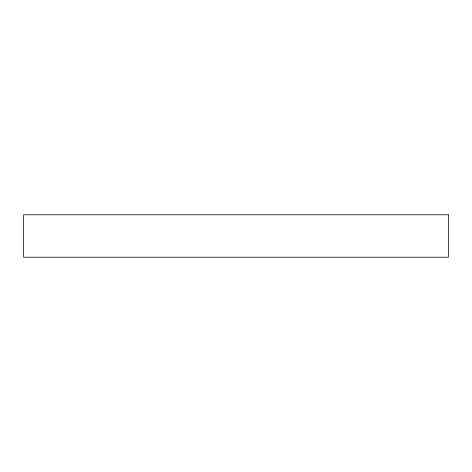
<?xml version="1.0" encoding="UTF-8"?>
<svg xmlns="http://www.w3.org/2000/svg" width="472" height="472" viewBox="0 0 472 472"><rect width="100%" height="100%" fill="white"/><g stroke="black" fill="none" stroke-linecap="round" stroke-linejoin="round"><path stroke-width="0.71" d="M448.4 214.76L23.6 214.76L23.6 257.24L448.4 257.24L448.4 214.76"/></g></svg>
